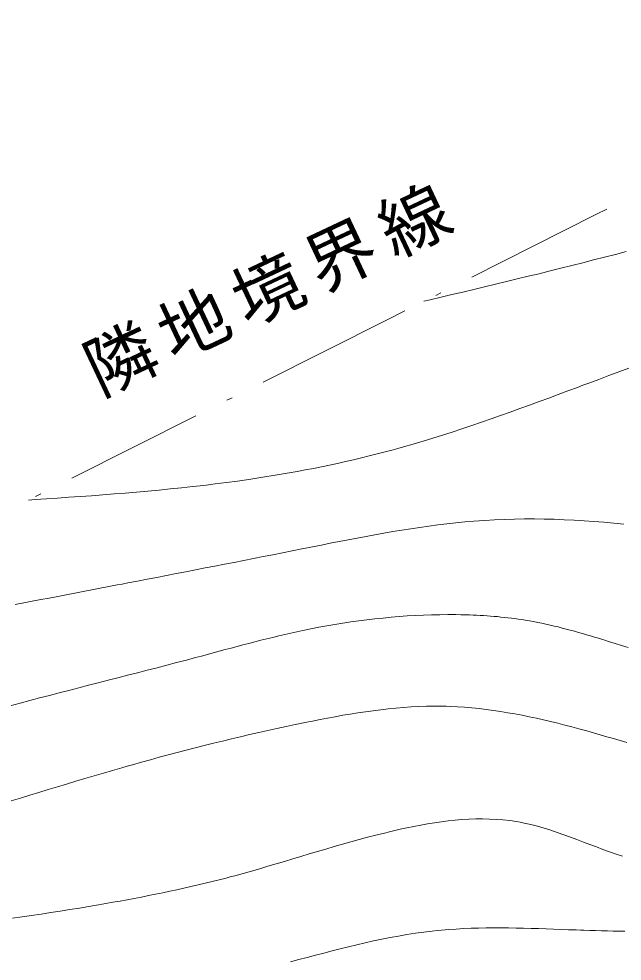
# Model space of a CAD drawing. Units: millimetres, scale not verified. Extents: x 23166 to 580729, y 12886 to 403886.
# Drawn here: x 164224 to 190286, y 328125 to 368846 of the extents above; entities that cross this region are included whole.
import ezdxf

# ---------------------------------------------------------------- set-up
doc = ezdxf.new("R2010")
doc.units = ezdxf.units.MM
doc.header["$LTSCALE"] = 1000
doc.linetypes.add('DASHED_DOTTED', pattern=[9.25, 6, -1.5, 0.25, -1.5])
for name, color, linetype, lineweight in [('敷地境界', 2, 'DASHED_DOTTED', 5), ('法', 7, 'Continuous', 5), ('法-2', 4, 'Continuous', 5)]:
    doc.layers.add(name, color=color, linetype=linetype, lineweight=lineweight)
doc.styles.add('ＭＳ ゴシック', font='')
doc.styles.get('ＭＳ ゴシック').set_extended_font_data('MS Gothic')

msp = doc.modelspace()

# ---------------------------------------------------------------- linework, layer by layer
at = {"layer": '敷地境界'}
for p, q in [((206186, 368846), (189152, 360386)), ((189152, 360386), (180135, 355841)), ((180135, 355841), (151097, 341255))]:
    msp.add_line(p, q, dxfattribs=at)
at = {"layer": '法-2'}
for p, q in [((189995, 358669), (190466, 358793)), ((188582, 358305), (189053, 358425)), ((189053, 358425), (189524, 358546)), ((189524, 358546), (189995, 358669)), ((186698, 357834), (187169, 357950)), ((187169, 357950), (187640, 358067)), ((187640, 358067), (188111, 358186)), ((188111, 358186), (188582, 358305)), ((185286, 357490), (185757, 357604)), ((185757, 357604), (186228, 357719)), ((186228, 357719), (186698, 357834)), ((183404, 357039), (183874, 357152)), ((183874, 357152), (184345, 357264)), ((184345, 357264), (184816, 357377)), ((184816, 357377), (185286, 357490)), ((181992, 356705), (182463, 356816)), ((182463, 356816), (182933, 356928)), ((182933, 356928), (183404, 357039)), ((181719, 356640), (181992, 356705)), ((189712, 353429), (190146, 353590)), ((190146, 353590), (190580, 353751)), ((188592, 353011), (188844, 353105)), ((188844, 353105), (189278, 353267)), ((189278, 353267), (189712, 353429)), ((187526, 352612), (187939, 352766)), ((187939, 352766), (188353, 352921)), ((188353, 352921), (188592, 353011)), ((186284, 352153), (186698, 352305)), ((186698, 352305), (187112, 352458)), ((187112, 352458), (187526, 352612)), ((185037, 351703), (185453, 351851)), ((185453, 351851), (185869, 352001)), ((185869, 352001), (186284, 352153)), ((184204, 351411), (184621, 351556)), ((184621, 351556), (185037, 351703)), ((182948, 350990), (183367, 351128)), ((183367, 351128), (183786, 351268)), ((183786, 351268), (184204, 351411)), ((181684, 350594), (182106, 350723)), ((182106, 350723), (182527, 350855)), ((182527, 350855), (182948, 350990)), ((180050, 350132), (180392, 350224)), ((180392, 350224), (180590, 350278)), ((180590, 350278), (180836, 350347)), ((180836, 350347), (181260, 350469)), ((181260, 350469), (181684, 350594)), ((178676, 349792), (179021, 349873)), ((179021, 349873), (179364, 349957)), ((179364, 349957), (179708, 350044)), ((179708, 350044), (180050, 350132)), ((176599, 349353), (176946, 349420)), ((176946, 349420), (177293, 349490)), ((177293, 349490), (177640, 349562)), ((177640, 349562), (177986, 349636)), ((177986, 349636), (178331, 349713)), ((178331, 349713), (178676, 349792)), ((174156, 348941), (174506, 348994)), ((174506, 348994), (174856, 349048)), ((174856, 349048), (175205, 349105)), ((175205, 349105), (175554, 349164)), ((175554, 349164), (175903, 349224)), ((175903, 349224), (176251, 349287)), ((176251, 349287), (176599, 349353)), ((170765, 348529), (171250, 348578)), ((171250, 348578), (171735, 348631)), ((171735, 348631), (172220, 348686)), ((172220, 348686), (172705, 348745)), ((172705, 348745), (173189, 348807)), ((173189, 348807), (173673, 348872)), ((173673, 348872), (173953, 348912)), ((173953, 348912), (174156, 348941)), ((165898, 348136), (166385, 348169)), ((166385, 348169), (166873, 348204)), ((166873, 348204), (167360, 348239)), ((167360, 348239), (167847, 348275)), ((167847, 348275), (168334, 348313)), ((168334, 348313), (168820, 348352)), ((168820, 348352), (169307, 348393)), ((169307, 348393), (169793, 348436)), ((169793, 348436), (170279, 348481)), ((170279, 348481), (170765, 348529)), ((164641, 348051), (164923, 348070)), ((164923, 348070), (165411, 348103)), ((165411, 348103), (165898, 348136)), ((181930, 346924), (182319, 346975)), ((182319, 346975), (182707, 347023)), ((182707, 347023), (183097, 347066)), ((183097, 347066), (183486, 347104)), ((183486, 347104), (183876, 347138)), ((183876, 347138), (184103, 347155)), ((184103, 347155), (184351, 347172)), ((184351, 347172), (184778, 347196)), ((184778, 347196), (185206, 347214)), ((185206, 347214), (185635, 347226)), ((185635, 347226), (186064, 347233)), ((186064, 347233), (186493, 347233)), ((186493, 347233), (186922, 347229)), ((186922, 347229), (187352, 347219)), ((187352, 347219), (187781, 347203)), ((187781, 347203), (188210, 347183)), ((188210, 347183), (188639, 347158)), ((188639, 347158), (189068, 347129)), ((189068, 347129), (189497, 347094)), ((189497, 347094), (189925, 347055)), ((189925, 347055), (190352, 347012)), ((179222, 346479), (179608, 346550)), ((179608, 346550), (179994, 346619)), ((179994, 346619), (180381, 346686)), ((180381, 346686), (180768, 346750)), ((180768, 346750), (181155, 346811)), ((181155, 346811), (181542, 346869)), ((181542, 346869), (181930, 346924)), ((177294, 346105), (177679, 346182)), ((177679, 346182), (178065, 346257)), ((178065, 346257), (178450, 346333)), ((178450, 346333), (178836, 346406)), ((178836, 346406), (179222, 346479)), ((175189, 345687), (175607, 345770)), ((175607, 345770), (176025, 345853)), ((176025, 345853), (176443, 345936)), ((176443, 345936), (176686, 345984)), ((176686, 345984), (176909, 346028)), ((176909, 346028), (177294, 346105)), ((173101, 345277), (173518, 345359)), ((173518, 345359), (173936, 345441)), ((173936, 345441), (174354, 345523)), ((174354, 345523), (174772, 345605)), ((174772, 345605), (175189, 345687)), ((171013, 344872), (171430, 344953)), ((171430, 344953), (171848, 345034)), ((171848, 345034), (172265, 345115)), ((172265, 345115), (172683, 345196)), ((172683, 345196), (173101, 345277)), ((168925, 344469), (169343, 344549)), ((169343, 344549), (169760, 344630)), ((169760, 344630), (170178, 344710)), ((170178, 344710), (170595, 344791)), ((170595, 344791), (171013, 344872)), ((166638, 344030), (167004, 344100)), ((167004, 344100), (167371, 344171)), ((167371, 344171), (167738, 344241)), ((167738, 344241), (168104, 344311)), ((168104, 344311), (168471, 344382)), ((168471, 344382), (168683, 344422)), ((168683, 344422), (168925, 344469)), ((164805, 343676), (165171, 343747)), ((165171, 343747), (165538, 343818)), ((165538, 343818), (165905, 343889)), ((165905, 343889), (166271, 343959)), ((166271, 343959), (166638, 344030)), ((164071, 343533), (164438, 343605)), ((164438, 343605), (164805, 343676)), ((178214, 338748), (178541, 338803)), ((178541, 338803), (178869, 338855)), ((178869, 338855), (179198, 338904)), ((179198, 338904), (179526, 338949)), ((179526, 338949), (179855, 338990)), ((179855, 338990), (180183, 339027)), ((180183, 339027), (180512, 339060)), ((180512, 339060), (180841, 339087)), ((180841, 339087), (181170, 339109)), ((181170, 339109), (181499, 339126)), ((181499, 339126), (181828, 339137)), ((181828, 339137), (182157, 339142)), ((182157, 339142), (182486, 339140)), ((182486, 339140), (182677, 339137)), ((182677, 339137), (182857, 339131)), ((182857, 339131), (183169, 339116)), ((183169, 339116), (183481, 339095)), ((183481, 339095), (183792, 339069)), ((183792, 339069), (184103, 339038)), ((184103, 339038), (184414, 339001)), ((184414, 339001), (184724, 338960)), ((184724, 338960), (185035, 338914)), ((185035, 338914), (185344, 338863)), ((185344, 338863), (185654, 338809)), ((185654, 338809), (185963, 338750)), ((176163, 338349), (176392, 338397)), ((176392, 338397), (176581, 338436)), ((176581, 338436), (176907, 338502)), ((176907, 338502), (177233, 338567)), ((177233, 338567), (177560, 338629)), ((177560, 338629), (177887, 338690)), ((177887, 338690), (178214, 338748)), ((185963, 338750), (186271, 338688)), ((186271, 338688), (186579, 338622)), ((186579, 338622), (186887, 338553)), ((186887, 338553), (187194, 338481)), ((187194, 338481), (187500, 338406)), ((187500, 338406), (187806, 338329)), ((174192, 337915), (174585, 338005)), ((174585, 338005), (174978, 338093)), ((174978, 338093), (175372, 338180)), ((175372, 338180), (175767, 338266)), ((175767, 338266), (176163, 338349)), ((187806, 338329), (188111, 338250)), ((188111, 338250), (188415, 338168)), ((188415, 338168), (188591, 338120)), ((188591, 338120), (188760, 338073)), ((188760, 338073), (189049, 337992)), ((189049, 337992), (189338, 337910)), ((172626, 337539), (173017, 337635)), ((173017, 337635), (173408, 337730)), ((173408, 337730), (173799, 337823)), ((173799, 337823), (174192, 337915)), ((189338, 337910), (189627, 337826)), ((189627, 337826), (189915, 337743)), ((189915, 337743), (190203, 337659)), ((190203, 337659), (190491, 337575)), ((171068, 337141), (171457, 337243)), ((171457, 337243), (171846, 337343)), ((171846, 337343), (172236, 337442)), ((172236, 337442), (172626, 337539)), ((169518, 336721), (169905, 336828)), ((169905, 336828), (170292, 336934)), ((170292, 336934), (170680, 337038)), ((170680, 337038), (171068, 337141)), ((167877, 336252), (168276, 336368)), ((168276, 336368), (168675, 336483)), ((168675, 336483), (168906, 336549)), ((168906, 336549), (169131, 336612)), ((169131, 336612), (169518, 336721)), ((166682, 335898), (167080, 336017)), ((167080, 336017), (167479, 336135)), ((167479, 336135), (167877, 336252)), ((165488, 335538), (165886, 335659)), ((165886, 335659), (166284, 335779)), ((166284, 335779), (166682, 335898)), ((163897, 335054), (164295, 335175)), ((164295, 335175), (164693, 335296)), ((164693, 335296), (165091, 335417)), ((165091, 335417), (165488, 335538)), ((180991, 333886), (181287, 333947)), ((181287, 333947), (181583, 334003)), ((181583, 334003), (181880, 334056)), ((181880, 334056), (182177, 334104)), ((182177, 334104), (182475, 334147)), ((182475, 334147), (182772, 334184)), ((182772, 334184), (183070, 334215)), ((183070, 334215), (183367, 334240)), ((183367, 334240), (183664, 334258)), ((183664, 334258), (183960, 334269)), ((183960, 334269), (184256, 334271)), ((184256, 334271), (184551, 334266)), ((184551, 334266), (184845, 334252)), ((184845, 334252), (185137, 334230)), ((185137, 334230), (185428, 334197)), ((185428, 334197), (185718, 334155)), ((185718, 334155), (185885, 334126)), ((185885, 334126), (186054, 334093)), ((186054, 334093), (186342, 334028)), ((186342, 334028), (186630, 333954)), ((186630, 333954), (186916, 333873)), ((179287, 333477), (179652, 333572)), ((179652, 333572), (180019, 333663)), ((180019, 333663), (180233, 333715)), ((180233, 333715), (180403, 333755)), ((180403, 333755), (180697, 333822)), ((180697, 333822), (180991, 333886)), ((186916, 333873), (187200, 333784)), ((187200, 333784), (187484, 333689)), ((187484, 333689), (187767, 333590)), ((187767, 333590), (188050, 333487)), ((177841, 333074), (178201, 333178)), ((178201, 333178), (178561, 333280)), ((178561, 333280), (178924, 333380)), ((178924, 333380), (179287, 333477)), ((188050, 333487), (188332, 333381)), ((188332, 333381), (188613, 333274)), ((188613, 333274), (188895, 333166)), ((188895, 333166), (189176, 333059)), ((176411, 332649), (176767, 332756)), ((176767, 332756), (177125, 332863)), ((177125, 332863), (177482, 332969)), ((177482, 332969), (177841, 333074)), ((189176, 333059), (189458, 332953)), ((189458, 332953), (189741, 332851)), ((189741, 332851), (190024, 332752)), ((190024, 332752), (190307, 332658)), ((174986, 332223), (175342, 332329)), ((175342, 332329), (175698, 332435)), ((175698, 332435), (176055, 332542)), ((176055, 332542), (176411, 332649)), ((173556, 331818), (173915, 331916)), ((173915, 331916), (174272, 332017)), ((174272, 332017), (174629, 332119)), ((174629, 332119), (174986, 332223)), ((171963, 331417), (172266, 331489)), ((172266, 331489), (172569, 331563)), ((172569, 331563), (172872, 331639)), ((172872, 331639), (173173, 331716)), ((173173, 331716), (173348, 331762)), ((173348, 331762), (173556, 331818)), ((170131, 331018), (170437, 331081)), ((170437, 331081), (170743, 331145)), ((170743, 331145), (171049, 331211)), ((171049, 331211), (171354, 331278)), ((171354, 331278), (171659, 331347)), ((171659, 331347), (171963, 331417)), ((167977, 330613), (168286, 330668)), ((168286, 330668), (168594, 330723)), ((168594, 330723), (168902, 330780)), ((168902, 330780), (169209, 330838)), ((169209, 330838), (169517, 330897)), ((169517, 330897), (169824, 330957)), ((169824, 330957), (170131, 331018)), ((165602, 330222), (166014, 330287)), ((166014, 330287), (166427, 330353)), ((166427, 330353), (166839, 330420)), ((166839, 330420), (167251, 330489)), ((167251, 330489), (167490, 330529)), ((167490, 330529), (167669, 330560)), ((167669, 330560), (167977, 330613)), ((163951, 329977), (164364, 330036)), ((164364, 330036), (164777, 330097)), ((164777, 330097), (165189, 330159)), ((165189, 330159), (165602, 330222)), ((182078, 329423), (182289, 329446)), ((182289, 329446), (182475, 329464)), ((182475, 329464), (182795, 329491)), ((182795, 329491), (183116, 329513)), ((183116, 329513), (183438, 329531)), ((183438, 329531), (183760, 329544)), ((183760, 329544), (184083, 329554)), ((184083, 329554), (184405, 329560)), ((184405, 329560), (184729, 329563)), ((184729, 329563), (185052, 329563)), ((185052, 329563), (185376, 329560)), ((185376, 329560), (185700, 329555)), ((185700, 329555), (186024, 329548)), ((186024, 329548), (186348, 329540)), ((186348, 329540), (186672, 329530)), ((186672, 329530), (186996, 329519)), ((186996, 329519), (187321, 329508)), ((187321, 329508), (187645, 329496)), ((187645, 329496), (187969, 329485)), ((187969, 329485), (188293, 329473)), ((188293, 329473), (188481, 329467)), ((188481, 329467), (188629, 329462)), ((188629, 329462), (188883, 329454)), ((188883, 329454), (189137, 329447)), ((189137, 329447), (189392, 329440)), ((189392, 329440), (189646, 329434)), ((189646, 329434), (189900, 329428)), ((179546, 328996), (179906, 329072)), ((179906, 329072), (180267, 329143)), ((180267, 329143), (180628, 329210)), ((180628, 329210), (180989, 329272)), ((180989, 329272), (181352, 329328)), ((181352, 329328), (181714, 329379)), ((181714, 329379), (182078, 329423)), ((189900, 329428), (190154, 329424)), ((190154, 329424), (190407, 329420)), ((177752, 328569), (178110, 328659)), ((178110, 328659), (178469, 328748)), ((178469, 328748), (178828, 328834)), ((178828, 328834), (179187, 328917)), ((179187, 328917), (179546, 328996)), ((176321, 328193), (176678, 328288)), ((176678, 328288), (177036, 328383)), ((177036, 328383), (177394, 328477)), ((177394, 328477), (177752, 328569)), ((175963, 328098), (176321, 328193))]:
    msp.add_line(p, q, dxfattribs=at)
at = {"layer": '法-2', "color": 7}
for p, q in [((178911, 342831), (179258, 342876)), ((179258, 342876), (179607, 342917)), ((179607, 342917), (179955, 342954)), ((179955, 342954), (180305, 342987)), ((180305, 342987), (180654, 343016)), ((180654, 343016), (181004, 343041)), ((181004, 343041), (181354, 343062)), ((181354, 343062), (181704, 343078)), ((181704, 343078), (182054, 343090)), ((182054, 343090), (182405, 343097)), ((182405, 343097), (182756, 343100)), ((182756, 343100), (183106, 343099)), ((183106, 343099), (183310, 343096)), ((183310, 343096), (183397, 343094)), ((183397, 343094), (183548, 343090)), ((183548, 343090), (183698, 343086)), ((183698, 343086), (183849, 343080)), ((183849, 343080), (184000, 343073)), ((184000, 343073), (184150, 343066)), ((184150, 343066), (184300, 343057)), ((184300, 343057), (184451, 343047)), ((184451, 343047), (184601, 343037)), ((184601, 343037), (184751, 343025)), ((184751, 343025), (184901, 343012)), ((184901, 343012), (185051, 342997)), ((185051, 342997), (185200, 342982)), ((185200, 342982), (185350, 342965)), ((185350, 342965), (185499, 342947)), ((185499, 342947), (185648, 342928)), ((185648, 342928), (185797, 342907)), ((185797, 342907), (185946, 342885)), ((185946, 342885), (186094, 342862)), ((176638, 342443), (176837, 342484)), ((176837, 342484), (177181, 342551)), ((177181, 342551), (177525, 342614)), ((177525, 342614), (177871, 342674)), ((177871, 342674), (178217, 342730)), ((178217, 342730), (178563, 342782)), ((178563, 342782), (178911, 342831)), ((186094, 342862), (186180, 342847)), ((186180, 342847), (186284, 342830)), ((186284, 342830), (186461, 342797)), ((186461, 342797), (186639, 342763)), ((186639, 342763), (186816, 342727)), ((186816, 342727), (186992, 342689)), ((186992, 342689), (187169, 342649)), ((187169, 342649), (187345, 342608)), ((187345, 342608), (187520, 342566)), ((187520, 342566), (187696, 342521)), ((187696, 342521), (187871, 342476)), ((187871, 342476), (188046, 342429)), ((174934, 342055), (175192, 342118)), ((175192, 342118), (175450, 342180)), ((175450, 342180), (175709, 342240)), ((175709, 342240), (175968, 342299)), ((175968, 342299), (176227, 342356)), ((176227, 342356), (176487, 342412)), ((176487, 342412), (176638, 342443)), ((188046, 342429), (188220, 342382)), ((188220, 342382), (188395, 342333)), ((188395, 342333), (188569, 342283)), ((188569, 342283), (188743, 342232)), ((188743, 342232), (188916, 342181)), ((188916, 342181), (189090, 342129)), ((189090, 342129), (189263, 342076)), ((189263, 342076), (189436, 342023)), ((173135, 341587), (173392, 341656)), ((173392, 341656), (173648, 341724)), ((173648, 341724), (173905, 341792)), ((173905, 341792), (174162, 341859)), ((174162, 341859), (174419, 341925)), ((174419, 341925), (174677, 341990)), ((174677, 341990), (174934, 342055)), ((189436, 342023), (189536, 341992)), ((189536, 341992), (189700, 341941)), ((189700, 341941), (189982, 341852)), ((189982, 341852), (190264, 341763)), ((190264, 341763), (190545, 341673)), ((171704, 341202), (171853, 341242)), ((171853, 341242), (172109, 341311)), ((172109, 341311), (172366, 341380)), ((172366, 341380), (172622, 341449)), ((172622, 341449), (172879, 341518)), ((172879, 341518), (173135, 341587)), ((170193, 340805), (170615, 340915)), ((170615, 340915), (171037, 341026)), ((171037, 341026), (171459, 341137)), ((171459, 341137), (171704, 341202)), ((168501, 340370), (168924, 340478)), ((168924, 340478), (169347, 340586)), ((169347, 340586), (169770, 340695)), ((169770, 340695), (170193, 340805)), ((166810, 339937), (167232, 340045)), ((167232, 340045), (167655, 340154)), ((167655, 340154), (168078, 340262)), ((168078, 340262), (168501, 340370)), ((165542, 339609), (165964, 339719)), ((165964, 339719), (166387, 339828)), ((166387, 339828), (166810, 339937)), ((163855, 339163), (164276, 339276)), ((164276, 339276), (164698, 339388)), ((164698, 339388), (165120, 339499)), ((165120, 339499), (165542, 339609))]:
    msp.add_line(p, q, dxfattribs=at)

# ---------------------------------------------------------------- texts
at = {"layer": '法', "insert": (167833, 352291), "char_height": 2199, "attachment_point": 7, "rotation": 25.205, "style": 'ＭＳ ゴシック'}
msp.add_mtext('\\T1.17;隣地境界線', dxfattribs=at)

doc.saveas('drawing.dxf')
